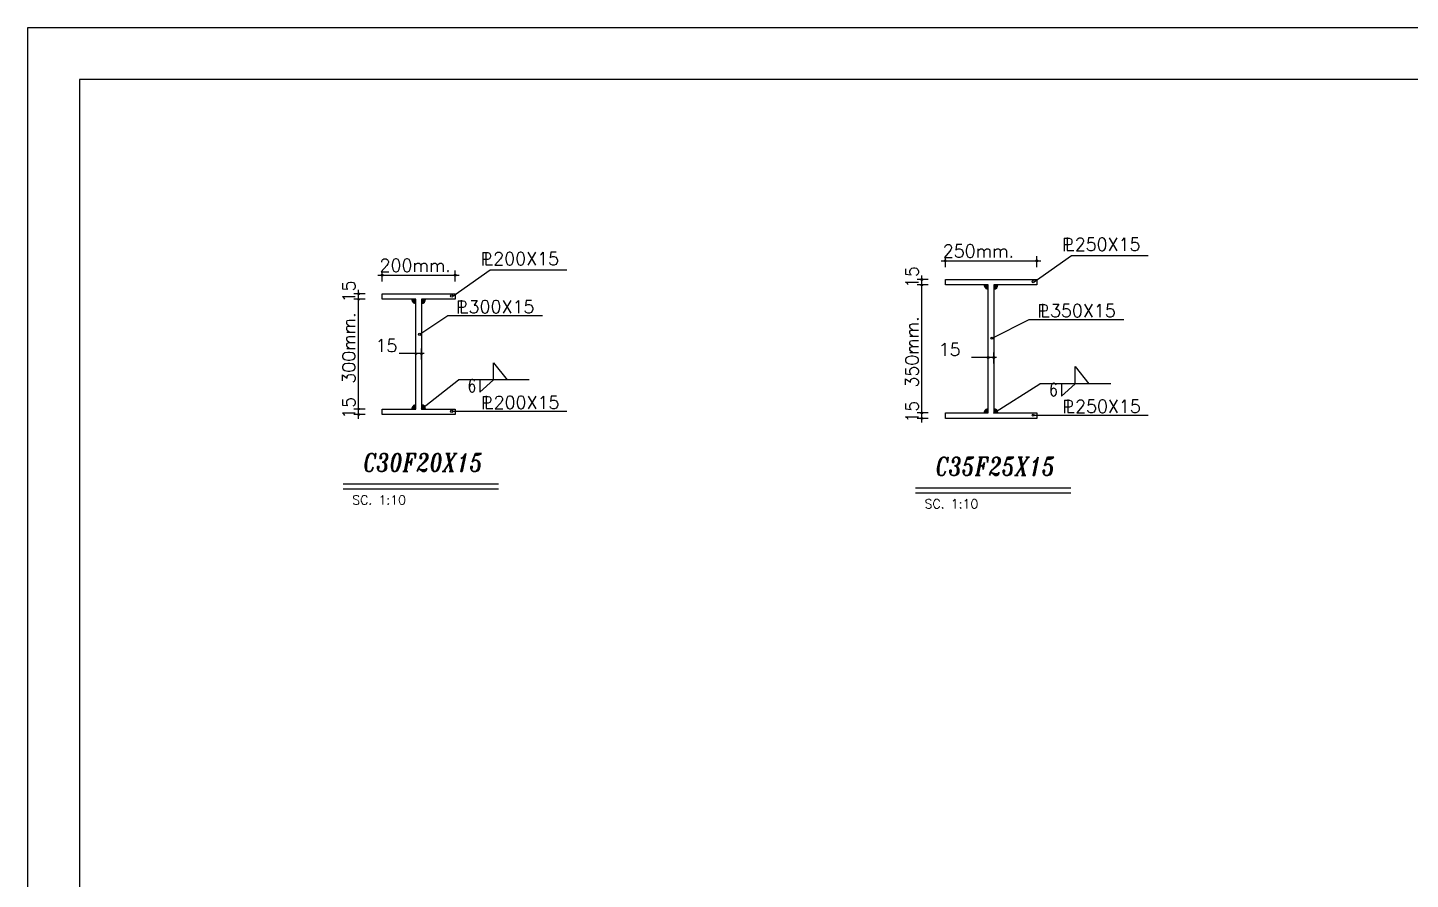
# Model space of a CAD drawing. Header units: inches. Extents: x 460503 to 460688, y 47570 to 48852.
# Drawn here: x 460506.05 to 460543.89, y 48471.66 to 48494.95 of the extents above; entities that cross this region are included whole.
import ezdxf
from ezdxf.enums import TextEntityAlignment as Align

# ---------------------------------------------------------------- set-up
doc = ezdxf.new("R2010")
doc.units = ezdxf.units.IN
doc.header["$MEASUREMENT"] = 0
for name, color, linetype in [('1', 1, 'Continuous'), ('1R', 1, 'Continuous'), ('3G', 3, 'Continuous'), ('4C', 4, 'Continuous'), ('7', 7, 'Continuous'), ('DIM', 8, 'Continuous'), ('lateral brace', 5, 'Continuous'), ('Layer4', 118, 'Continuous')]:
    doc.layers.add(name, color=color, linetype=linetype)
doc.styles.add('ITALICT', font='italict')
doc.styles.add('ROMANS', font='ROMANS', dxfattribs={"width": 0.8})

msp = doc.modelspace()

# ---------------------------------------------------------------- hatches: boundary and pattern name
for points in [[(460532.33649228, 48487.91645498), (460532.22172998, 48487.91645498, 0.4144144444), (460532.33649228, 48487.80161395)], [(460532.48649228, 48487.91645498), (460532.60125457, 48487.91645498, -0.4144144444), (460532.48649228, 48487.80161395)], [(460516.67282293, 48487.52364656), (460516.55806063, 48487.52364656, 0.4144144444), (460516.67282293, 48487.40880553)], [(460516.82282293, 48487.52364656), (460516.93758522, 48487.52364656, -0.4144144444), (460516.82282293, 48487.40880553)], [(460516.67282293, 48484.52325153), (460516.55806063, 48484.52325153, -0.4144144444), (460516.67282293, 48484.63809255)], [(460516.82282293, 48484.52325153), (460516.93758522, 48484.52325153, 0.4144144444), (460516.82282293, 48484.63809255)], [(460532.33649228, 48484.41605995), (460532.22172998, 48484.41605995, -0.4144144444), (460532.33649228, 48484.53090098)], [(460532.48649228, 48484.41605995), (460532.60125457, 48484.41605995, 0.4144144444), (460532.48649228, 48484.53090098)]]:
    msp.add_hatch(color=1).paths.add_polyline_path(points)

# ---------------------------------------------------------------- linework, layer by layer
at = {"layer": '1'}
msp.add_lwpolyline([(460507.46120186, 48436.90580848), (460588.72955203, 48436.90580848), (460588.72955203, 48493.53880511), (460507.46120186, 48493.53880511)], close=True, dxfattribs=at)
at = {"layer": '1R'}
for p, q in [((460531.04609321, 48488.57744159), (460533.77281487, 48488.57744159)), ((460531.16149228, 48488.40219401), (460531.16149228, 48488.70586789)), ((460533.59331479, 48488.00586219), (460534.61654584, 48488.72224739)), ((460533.66149228, 48488.40347831), (460533.66149228, 48488.70715219)), ((460534.61654584, 48488.72224739), (460536.71629529, 48488.72224739)), ((460515.63242386, 48488.18463316), (460517.85914551, 48488.18463316)), ((460515.74782293, 48488.00938558), (460515.74782293, 48488.31305946)), ((460517.67964544, 48487.61305376), (460518.70287649, 48488.32943897)), ((460517.74782293, 48488.01066989), (460517.74782293, 48488.31434377)), ((460518.70287649, 48488.32943897), (460520.80262594, 48488.32943897)), ((460530.51780206, 48484.15080854), (460530.51780206, 48488.17777757)), ((460515.10413271, 48484.25800012), (460515.10413271, 48487.78496914)), ((460530.69176534, 48488.06645498), (460530.38809146, 48488.06645498)), ((460530.69304964, 48487.91645498), (460530.38937576, 48487.91645498)), ((460515.27809599, 48487.67364656), (460514.97442211, 48487.67364656)), ((460515.27938029, 48487.52364656), (460514.97570641, 48487.52364656)), ((460516.77508205, 48486.56719288), (460517.54516321, 48487.0775204)), ((460517.54516321, 48487.0775204), (460520.13574879, 48487.0775204)), ((460532.4387514, 48486.46000131), (460533.45883256, 48486.97032883)), ((460533.45883256, 48486.97032883), (460536.04941814, 48486.97032883)), ((460516.89399503, 48486.03820622), (460516.21594041, 48486.03820622)), ((460516.67282293, 48485.87413441), (460516.67282293, 48486.17780829)), ((460516.82282293, 48485.87541872), (460516.82282293, 48486.1790926)), ((460532.55766439, 48485.93101465), (460531.87960976, 48485.93101465)), ((460532.33649228, 48485.76694283), (460532.33649228, 48486.07061671)), ((460532.48649228, 48485.76822714), (460532.48649228, 48486.07190102)), ((460516.8183064, 48484.51873827), (460517.83481444, 48485.31966592)), ((460519.77209915, 48485.31966592), (460517.83481444, 48485.31966592)), ((460532.48197575, 48484.41154669), (460533.74848379, 48485.21247434)), ((460535.68576851, 48485.21247434), (460533.74848379, 48485.21247434)), ((460515.27809599, 48484.52325153), (460514.97442211, 48484.52325153)), ((460515.27938029, 48484.37364656), (460514.97570641, 48484.37364656)), ((460517.65055402, 48484.46036948), (460520.80262594, 48484.46036948)), ((460530.69176534, 48484.41605995), (460530.38809146, 48484.41605995)), ((460533.56422338, 48484.35317791), (460536.71629529, 48484.35317791)), ((460530.69304964, 48484.26645498), (460530.38937576, 48484.26645498))]:
    msp.add_line(p, q, dxfattribs=at)
at = {"layer": '3G'}
for p, q in [((460518.79681148, 48485.78955286), (460519.171514, 48485.31879359)), ((460518.79681148, 48485.31879359), (460518.79681148, 48485.78955286)), ((460534.71048083, 48485.68236129), (460535.08518335, 48485.21160201)), ((460534.71048083, 48485.21160201), (460534.71048083, 48485.68236129)), ((460518.42308465, 48485.32053825), (460518.42308465, 48484.98553305)), ((460518.42308465, 48484.98553305), (460518.79778717, 48485.32053825)), ((460534.336754, 48485.21334667), (460534.336754, 48484.87834148)), ((460534.336754, 48484.87834148), (460534.71145653, 48485.21334667)), ((460514.68339692, 48482.47331773), (460518.92799822, 48482.47331773)), ((460514.68339692, 48482.33890434), (460518.92799822, 48482.33890434)), ((460530.34706627, 48482.36612615), (460534.59166757, 48482.36612615)), ((460530.34706627, 48482.23171276), (460534.59166757, 48482.23171276))]:
    msp.add_line(p, q, dxfattribs=at)
for points in [[(460531.16149228, 48484.26645498), (460531.16149228, 48484.41645498), (460532.33649228, 48484.41645498), (460532.33649228, 48487.91645498), (460531.16149228, 48487.91645498), (460531.16149228, 48488.06645498), (460533.66149228, 48488.06645498), (460533.66149228, 48487.91645498), (460532.48649228, 48487.91645498), (460532.48649228, 48484.41645498), (460533.66149228, 48484.41645498), (460533.66149228, 48484.26645498)], [(460515.74782293, 48484.37364656), (460515.74782293, 48484.52364656), (460516.67282293, 48484.52364656), (460516.67282293, 48487.52364656), (460515.74782293, 48487.52364656), (460515.74782293, 48487.67364656), (460517.74782293, 48487.67364656), (460517.74782293, 48487.52364656), (460516.82282293, 48487.52364656), (460516.82282293, 48484.52364656), (460517.74782293, 48484.52364656), (460517.74782293, 48484.37364656)]]:
    msp.add_lwpolyline(points, close=True, dxfattribs=at)
for centre, start, end in [((460532.33649228, 48487.91637628), 180.157926883, 270.157926883), ((460532.48649228, 48487.91637628), 269.842073117, 359.842073117), ((460532.48649228, 48487.91637628), 269.842073117, 359.842073117), ((460516.67282293, 48487.52356785), 180.157926883, 270.157926883), ((460516.82282293, 48487.52356785), 269.842073117, 359.842073117), ((460516.82282293, 48487.52356785), 269.842073117, 359.842073117), ((460516.67282293, 48484.52333023), 89.842073117, 179.842073117), ((460516.67282293, 48484.52333023), 89.842073117, 179.842073117), ((460516.82282293, 48484.52333023), 0.157926883, 90.157926883), ((460516.82282293, 48484.52333023), 0.157926883, 90.157926883), ((460516.82282293, 48484.52333023), 0.157926883, 90.157926883), ((460532.33649228, 48484.41613866), 89.842073117, 179.842073117), ((460532.33649228, 48484.41613866), 89.842073117, 179.842073117), ((460532.48649228, 48484.41613866), 0.157926883, 90.157926883), ((460532.48649228, 48484.41613866), 0.157926883, 90.157926883), ((460532.48649228, 48484.41613866), 0.157926883, 90.157926883)]:
    msp.add_arc(centre, 0.11476232, start, end, dxfattribs=at)
at = {"layer": '7'}
for centre, radius in [((460531.16149228, 48488.57744159), 0.02443679), ((460533.66149228, 48488.57744159), 0.02443679), ((460515.74782293, 48488.18463316), 0.02443679), ((460517.74782293, 48488.18463316), 0.02443679), ((460530.51780206, 48488.06645498), 0.02443679), ((460530.51780206, 48487.91645498), 0.02443679), ((460533.56422338, 48488.00586219), 0.02909142), ((460515.10413271, 48487.67364656), 0.02443679), ((460515.10413271, 48487.52364656), 0.02443679), ((460517.65055402, 48487.61305376), 0.02909142), ((460516.77508205, 48486.56719288), 0.02909142), ((460532.4387514, 48486.46000131), 0.02909142), ((460516.67282293, 48486.03820622), 0.02443679), ((460516.82282293, 48486.03820622), 0.02443679), ((460532.33649228, 48485.93101465), 0.02443679), ((460532.48649228, 48485.93101465), 0.02443679), ((460515.10413271, 48484.52325153), 0.02443679), ((460515.10413271, 48484.37364656), 0.02443679), ((460517.65055402, 48484.46036948), 0.02909142), ((460530.51780206, 48484.41605995), 0.02443679), ((460533.56422338, 48484.35317791), 0.02909142), ((460530.51780206, 48484.26645498), 0.02443679)]:
    msp.add_circle(centre, radius, dxfattribs=at)
at = {"layer": 'DIM'}
msp.add_lwpolyline([(460506.04537694, 48435.48998357), (460590.14537694, 48435.48998357), (460590.14537694, 48494.95463003), (460506.04537694, 48494.95463003)], close=True, dxfattribs=at)
at = {"layer": 'lateral brace'}
msp.add_lwpolyline([(460506.04537694, 48435.48998357), (460590.14537694, 48435.48998357), (460590.14537694, 48494.95463003), (460506.04537694, 48494.95463003)], close=True, dxfattribs=at)
at = {"layer": 'Layer4'}
msp.add_lwpolyline([(460590.14537694, 48494.95463003), (460506.04537694, 48494.95463003), (460506.04537694, 48435.48998357), (460590.14537694, 48435.48998357)], close=True, dxfattribs=at)

# ---------------------------------------------------------------- texts
at = {"layer": '3G', "style": 'ROMANS'}
for s, height, p in [('250mm.', 0.35, (460531.09039033, 48488.67081695)), ('P', 0.35, (460534.35618126, 48488.8431837)), ('L', 0.35, (460534.43882022, 48488.86091864)), ('250X15', 0.35, (460534.70174954, 48488.85301179)), ('200mm.', 0.35, (460515.67672098, 48488.27800853)), ('P', 0.35, (460518.44251191, 48488.45037528)), ('L', 0.35, (460518.52515086, 48488.46811021)), ('200X15', 0.35, (460518.78808019, 48488.46020337)), ('P', 0.35, (460517.76661098, 48487.13606581)), ('L', 0.35, (460517.84924993, 48487.15380074)), ('300X15', 0.35, (460518.11217925, 48487.1458939)), ('P', 0.35, (460533.68028033, 48487.02887423)), ('L', 0.35, (460533.76291928, 48487.04660916)), ('350X15', 0.35, (460534.02584861, 48487.03870232)), ('15', 0.35, (460515.56403239, 48486.083966)), ('15', 0.35, (460530.97770174, 48485.97677442)), ('P', 0.35, (460518.45285557, 48484.51891489)), ('L', 0.35, (460518.53549452, 48484.53664982)), ('200X15', 0.35, (460518.79842385, 48484.52874298)), ('P', 0.35, (460534.36652492, 48484.41172331)), ('L', 0.35, (460534.44916387, 48484.42945824)), ('250X15', 0.35, (460534.7120932, 48484.4215514)), ('SC. 1:10', 0.249999993, (460514.93070704, 48481.91128296)), ('SC. 1:10', 0.249999993, (460530.59437639, 48481.80409139))]:
    msp.add_text(s, height=height, dxfattribs=at).set_placement(p)
for s, p in [('15', (460530.4244267, 48487.83255544)), ('15', (460515.01075735, 48487.43974702)), ('300mm.', (460515.01075735, 48485.21674291)), ('350mm.', (460530.4244267, 48485.10955133)), ('15', (460515.01075735, 48484.25609888)), ('15', (460530.4244267, 48484.14890731))]:
    msp.add_text(s, height=0.35, rotation=90, dxfattribs=at).set_placement(p)
at = {"layer": '3G', "style": 'ROMANS', "width": 0.8}
for p in [(460518.08445835, 48484.98442527), (460533.9981277, 48484.8772337)]:
    msp.add_text('6', height=0.35, dxfattribs=at).set_placement(p)
at = {"layer": '4C', "style": 'ITALICT', "width": 0.8}
for s, p in [('C30F20X15', (460516.866292, 48483.0606571)), ('C35F25X15', (460532.52996135, 48482.95346553))]:
    msp.add_text(s, height=0.5, dxfattribs=at).set_placement(p, align=Align.MIDDLE)

doc.saveas('drawing.dxf')
